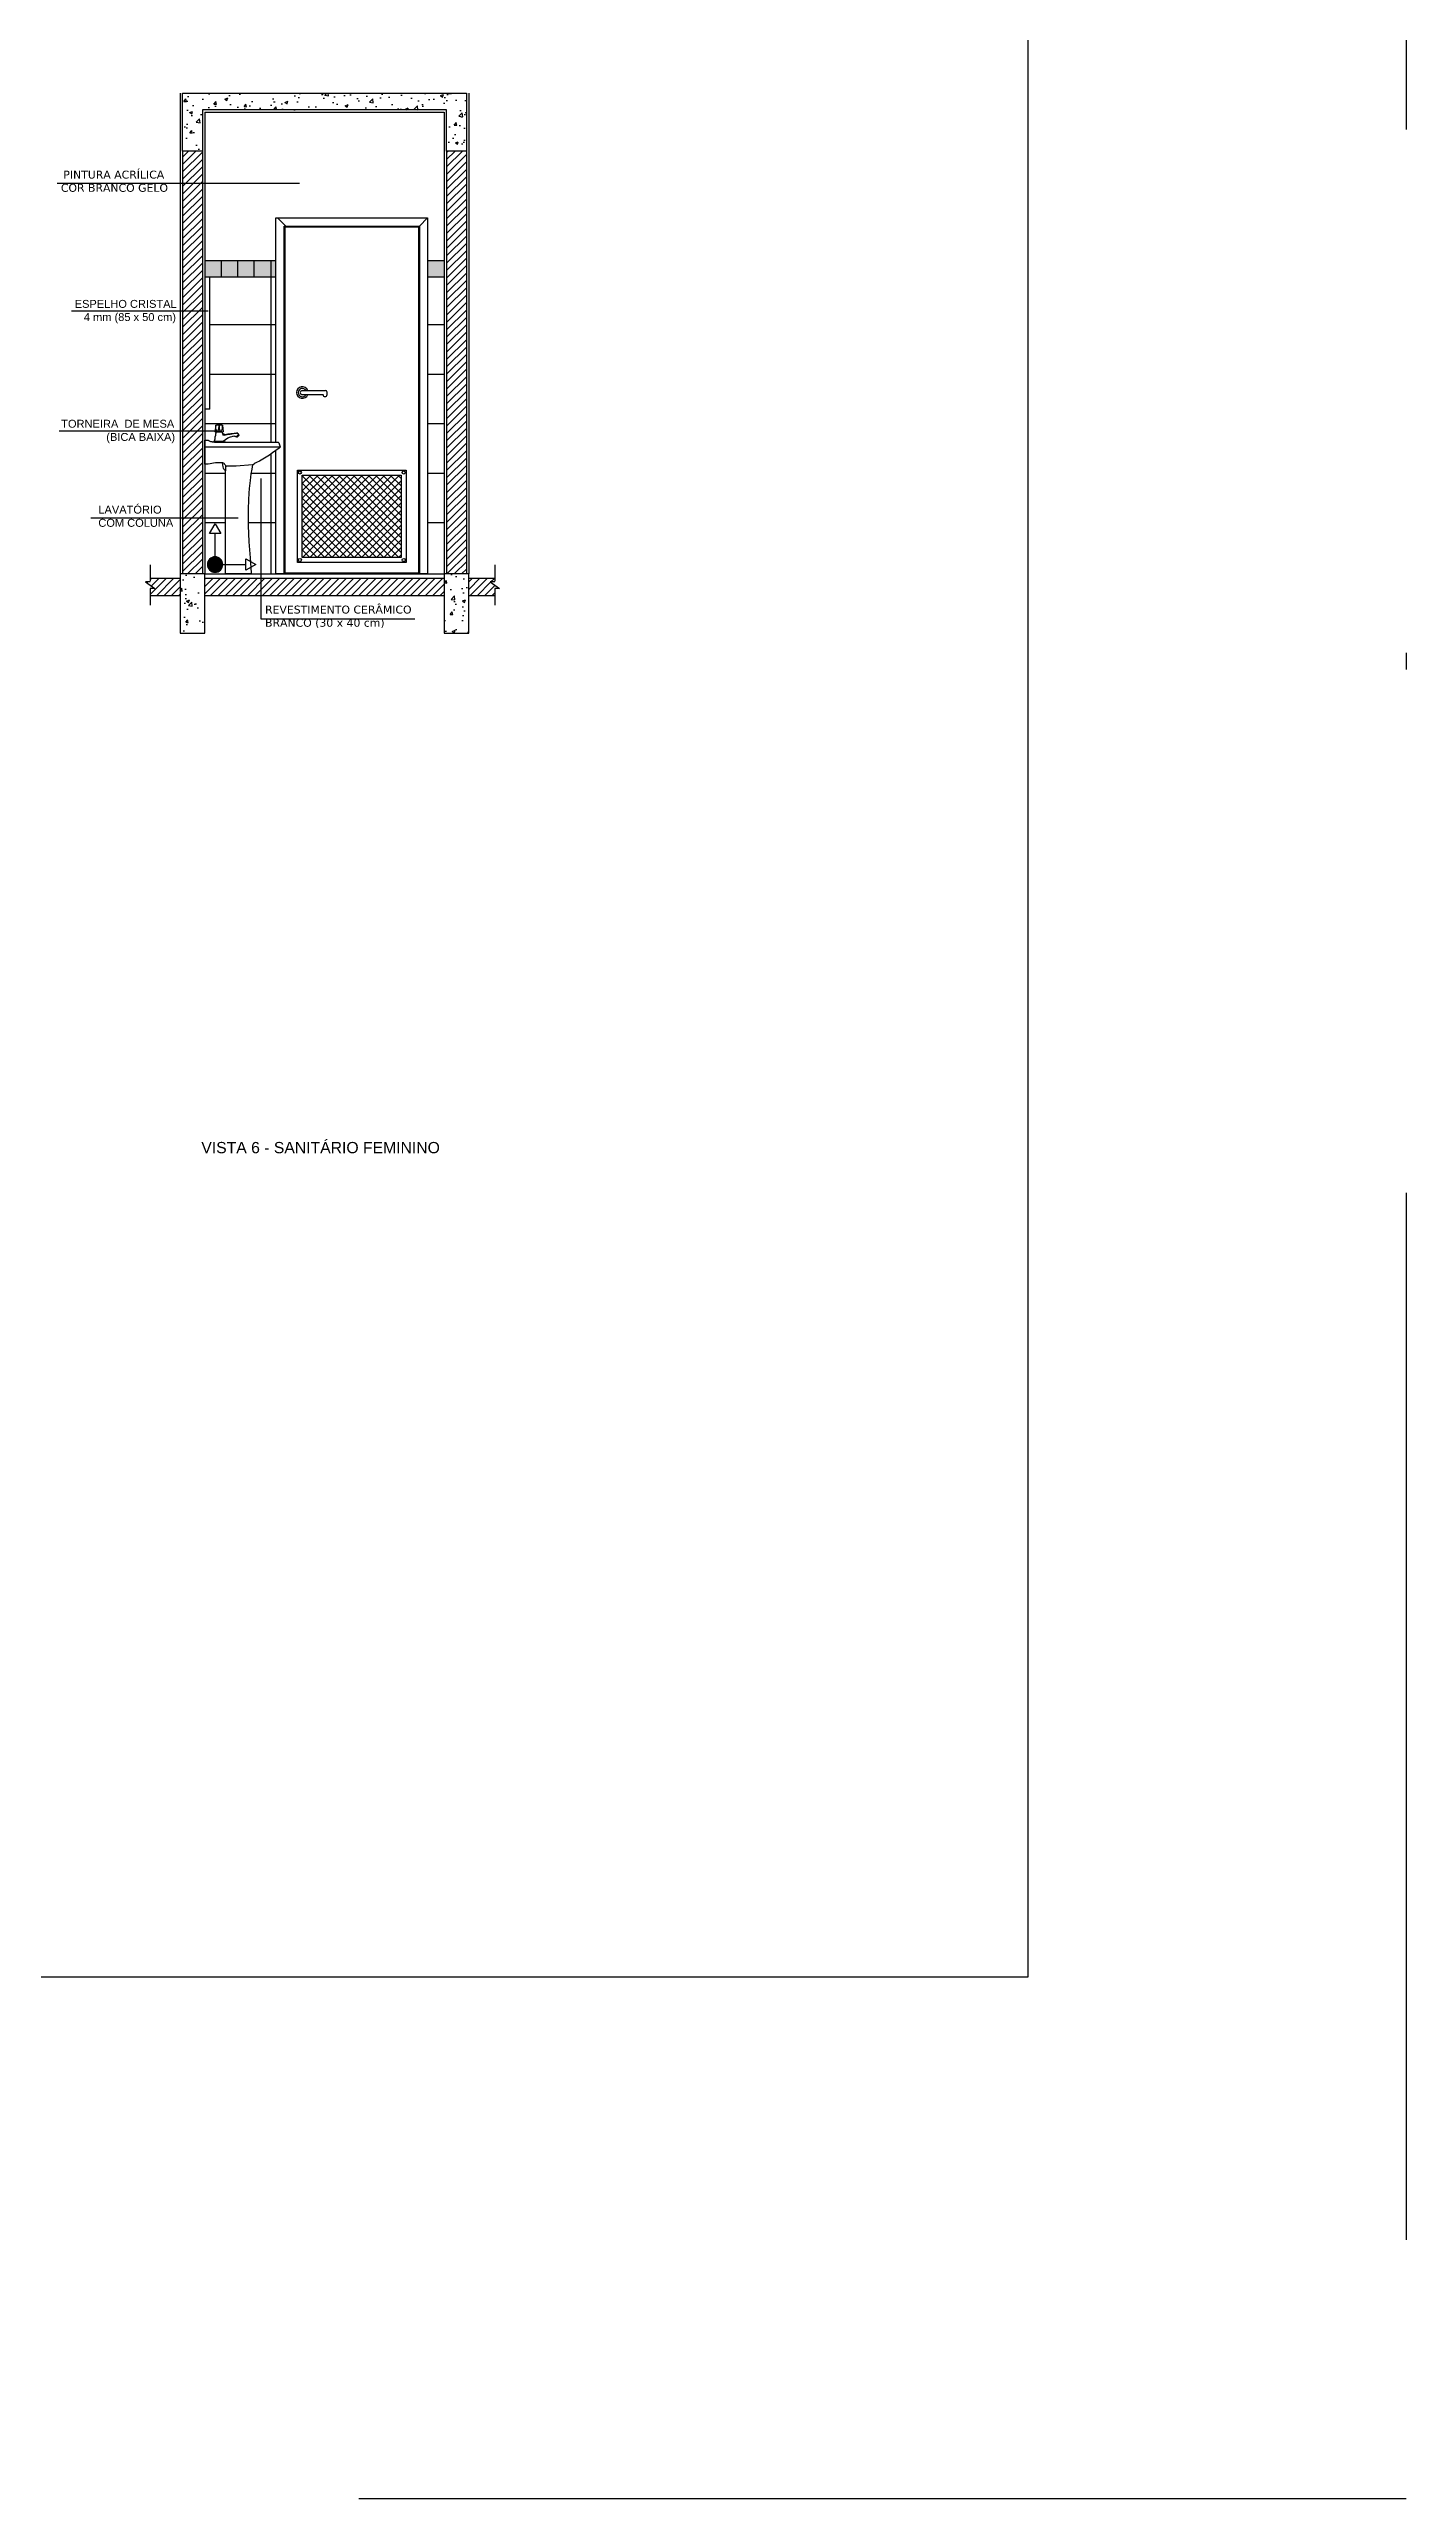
# Model space of a CAD drawing. Extents: x 175 to 308, y 27 to 112.
# Drawn here: x 299.98 to 308.21, y 26.99 to 41.85 of the extents above; entities that cross this region are included whole.
import ezdxf

# ---------------------------------------------------------------- set-up
doc = ezdxf.new("R2010")
doc.units = 0
doc.header["$LTSCALE"] = 0.01
doc.linetypes.add('DASHDOT', pattern=[25.4, 12.7, -6.35, 0, -6.35])
doc.linetypes.add('TRACEJADO_P', pattern=[0.1875, 0.125, -0.0625])
doc.layers.get('0').update_dxf_attribs({"linetype": 'CONTINUOUS'})
for name, color, linetype in [('01', 1, 'CONTINUOUS'), ('0_HATCH', 1, 'CONTINUOUS'), ('252', 252, 'CONTINUOUS'), ('A-01', 1, 'CONTINUOUS'), ('A-ESQ', 1, 'CONTINUOUS'), ('A-SIMBO', 2, 'CONTINUOUS'), ('A-WC', 1, 'CONTINUOUS'), ('AR-ESQ', 2, 'CONTINUOUS'), ('AR-ID-PIS', 1, 'CONTINUOUS'), ('AR-MP-ESQ', 151, 'CONTINUOUS'), ('ARQ-ALV-CORTE', 3, 'CONTINUOUS'), ('ARQ-EQP-VISTA', 1, 'CONTINUOUS'), ('ARQ-HTC', 9, 'CONTINUOUS'), ('ARQ-SMB-1_025', 1, 'CONTINUOUS'), ('ARQ-TXT-1_025', 2, 'CONTINUOUS'), ('ARQ-TXT-1_050', 2, 'CONTINUOUS'), ('L_DECA', 7, 'CONTINUOUS')]:
    doc.layers.add(name, color=color, linetype=linetype)
doc.styles.add('ESC-50-A20', font='arial.ttf', dxfattribs={"height": 0.1})
doc.styles.add('FNDE Texto Cota 0025', font='verdana.ttf', dxfattribs={"height": 0.04})
doc.dimstyles.new('FNDE 1-0025', dxfattribs={"dimscale": 5, "dimtxt": 0.04, "dimasz": 0.0035, "dimexe": 0.15, "dimexo": 0.15, "dimgap": 0.0025, "dimtad": 1, "dimzin": 1, "dimdsep": 46, "dimtxsty": 'FNDE Texto Cota 0025', "dimblk": 'tic', "dimcen": 0.015, "dimdle": 0.15, "dimse1": 1, "dimse2": 1, "dimclrd": 251, "dimclre": 251, "dimclrt": 256, "dimaunit": 1, "dimadec": 3, "dimazin": 0, "dimtfac": 1, "dimtix": 1, "dimtmove": 2, "dimatfit": 3, "dimfxl": 0.15, "dimtvp": 1, "dimtolj": 1, "dimtzin": 0, "dimarcsym": 0})
pattern_1 = [(50, (138.0268, 44.34268), (0.18218467, -0.01593909), [0.01905, -0.20955]), (355, (138.0268, 44.34268), (-0.03524342, 0.19105685), [0.01524, -0.16764058]), (100.45144, (138.04198, 44.34135), (0.14694125, 0.17511775), [0.01619, -0.17809024]), (46.1842, (138.0268, 44.39348), (0.27107904, -0.04204233), [0.028575, -0.314325]), (96.63556, (138.0494, 44.38998), (0.23740413, 0.24742612), [0.024285, -0.2671356]), (351.18415, (138.0268, 44.39348), (0.23740413, 0.24742612), [0.02285997, -0.25145973]), (21, (138.0522, 44.38078), (0.15161439, -0.1022652), [0.01905, -0.20955]), (326, (138.0522, 44.38078), (0.06180203, 0.18418797), [0.01524, -0.16764]), (71.45144, (138.06483, 44.37226), (0.21341642, 0.08192277), [0.01619, -0.17808994]), (37.5, (138.0268, 44.34268), (0.003088603, 0.08455504), [0, -0.165608, 0, -0.17018, 0, -0.168275]), (7.5, (138.0268, 44.34268), (0.066819663, 0.100180575), [0, -0.097028, 0, -0.161798, 0, -0.064135]), (327.5, (137.970155, 44.34268), (0.135590595, -0.005728744), [0, -0.0635, 0, -0.19812, 0, -0.26289]), (317.5, (137.94476, 44.34268), (0.14812918, 0.02542649), [0, -0.08255, 0, -0.131572, 0, -0.18669])]
pattern_2 = [(45, (138.026797, 44.34268), (-0.02245064, 0.02245064), [])]

# ---------------------------------------------------------------- blocks, each defined once
blk = doc.blocks.new('ind-pis')
at = {"layer": 'AR-ID-PIS'}
h = blk.add_hatch(color=252, dxfattribs=at)
h.dxf.hatch_style = 1
edge = h.paths.add_edge_path()
edge.add_arc((0, 0), 0.05, 0, 360)
for q in [(-0.2, 0), (0, -0.2)]:
    blk.add_line((0, 0), q, dxfattribs=at)
for points in [[(-0.2, 0.037), (-0.264, 0), (-0.2, -0.037)], [(-0.037, -0.2), (0, -0.264), (0.037, -0.2)]]:
    blk.add_lwpolyline(points, close=True, dxfattribs=at)
blk.add_circle((0, 0), 0.05, dxfattribs=at)
blk = doc.blocks.new('RAV03')
at = {"layer": 'L_DECA', "color": 1}
for points in [[(29.7, 66.6), (29.6, 66.4), (29.6, 66.4), (29.5, 66.3), (29.5, 66.3), (29.4, 66.3), (29.3, 66.3), (28.8, 66.2), (28.4, 63.6), (27.9, 60.7), (27.4, 56.7), (26.9, 51.9), (26.7, 48.9), (26.4, 45), (26.2, 39.2), (26.2, 35.2), (26.3, 29.3), (26.7, 19.5), (27.4, 9.8), (28.1, 0.6), (28.1, 0.6), (28.1, 0.4), (28, 0.2), (27.9, 0.1), (27.7, 0), (12.5, 0), (12.5, 62.5), (12.5, 62.5), (12.1, 63), (11.6, 63.6), (11.4, 64.2), (11.1, 64.9), (10.7, 67.3), (10.7, 67.3), (9.6, 67.4), (8.5, 67.4), (7.5, 67.4), (6.4, 67.3), (5.3, 67.2), (4.2, 67), (3.2, 66.8), (2.1, 66.6), (1.1, 66.6), (0, 66.6), (0, 81.1), (2, 81.1), (2, 81.1), (2.1, 81.1), (2.2, 81.1), (2.2, 81), (2.3, 81), (2.3, 81), (2.7, 80.8), (3.1, 80.6), (3.5, 80.4), (4, 80.3), (4.4, 80.2), (4.9, 80.1), (5.4, 80.1), (5.9, 80), (44.1, 80), (44.1, 80), (44.3, 80), (44.5, 79.9), (44.7, 79.8), (44.8, 79.6), (45.6, 77.1), (45.6, 77.1), (45.6, 77), (45.6, 76.9), (45.6, 76.8), (45.6, 76.8), (45, 76.3), (41.1, 73.4), (39.2, 72), (38.2, 71.4), (33.2, 68.5), (31.3, 67.5), (30.1, 66.9), (30.1, 66.9), (30, 66.9), (29.8, 66.8), (29.8, 66.7), (29.7, 66.6)], [(0, 77), (45.6, 77)], [(12.1, 66.4), (12, 66.5), (11.9, 66.7), (11.7, 66.9), (11.7, 66.9), (11.4, 67.1), (11.2, 67.2), (10.9, 67.3), (10.7, 67.3)], [(12.1, 66.4), (12.3, 66.1), (12.3, 66.1), (12.5, 65.7), (12.6, 65.5), (12.8, 65.4), (13.2, 65.3)], [(28.8, 66.2), (19, 65.3), (13, 65.3), (13, 65.3), (12.8, 65.3), (12.6, 65.1), (12.5, 65), (12.5, 64.6), (12.5, 62.5)]]:
    blk.add_lwpolyline(points, dxfattribs=at)
blk = doc.blocks.new('tic')
at = {"color": 251}
for p, q in [((-1, 0), (1, 0)), ((0, -1), (0, 1))]:
    blk.add_line(p, q, dxfattribs=at)
blk.add_line((-0.6, -0.6), (0.6, 0.6))
blk = doc.blocks.new('Torneira-pia')
for p, q in [((-0.117, 0.044), (-0.12, 0.041)), ((-0.11, 0.029), (-0.12, 0.038)), ((-0.11, 0.055), (-0.117, 0.048)), ((-0.104, 0.031), (-0.117, 0.045)), ((-0.11, 0.055), (-0.106, 0.052)), ((-0.105, 0.032), (-0.108, 0.029)), ((0.035, 0), (-0.035, 0)), ((0.03, 0.005), (-0.03, 0.005)), ((-0.02, 0.102), (-0.025, 0.061)), ((0.024, 0.06), (-0.024, 0.06)), ((0.002, 0.102), (-0.003, 0.102)), ((0.02, 0.102), (0.025, 0.061))]:
    blk.add_line(p, q)
for centre, radius, start, end in [((-0.118, 0.04), 0.002, 135, 225), ((-0.116, 0.046), 0.002, 135, 225), ((-0.153, -0.555), 0.612, 78.859, 85.9517), ((-0.109, 0.031), 0.002, 225, 315), ((-0.17, -0.556), 0.612, 76.885, 83.9777), ((-0.102, 0.033), 0.002, 225, 310.4055), ((-0.089, 0.018), 0.018, 75.634, 130.4055), ((-0.113, -0.096), 0.134, 48.9913, 77.8786), ((-0.035, 0.06), 0.015, 270, 360), ((-0.03, 0), 0.005, 90, 180), ((-0.031, 0.055), 0.015, 268.026, 316.2501), ((-0.024, 0.061), 0.001, 173.211, 270), ((0, 0.037), 0.0682, 72.9385, 107.0615), ((-0.011, 0.041), 0.0616, 81.8403, 98.1597), ((0.072, 0.098), 0.092, 177.6034, 200.1558), ((-0.011, 0.07), 0.00469, 223.7277, 316.2723), ((-0.081, 0.095), 0.0791, 338.6089, 4.8699), ((0.011, 0.041), 0.0616, 81.8403, 98.1597), ((0.081, 0.095), 0.0791, 175.1301, 201.3911), ((0.011, 0.07), 0.00469, 223.7277, 316.2723), ((-0.072, 0.098), 0.092, 339.8442, 2.3966), ((0.173, 0.06), 0.153, 180, 190.3889), ((-0.128, 0.005), 0.153, 0, 10.3889), ((0.024, 0.061), 0.001, 270, 6.789), ((0.03, 0), 0.005, 0, 90)]:
    blk.add_arc(centre, radius, start, end)

msp = doc.modelspace()

# ---------------------------------------------------------------- hatches: boundary and pattern name
at = {"layer": '01'}
h = msp.add_hatch(dxfattribs=at)
h.set_pattern_fill('ANSI31', color=251, scale=0.01)
h.set_pattern_definition(pattern_2)
h.paths.add_polyline_path([(300.908, 41.23), (300.788, 41.23), (300.788, 38.665), (300.908, 38.665)])
h.paths.add_polyline_path([(302.509, 41.23), (302.389, 41.23), (302.389, 38.665), (302.509, 38.665)])
h = msp.add_hatch(dxfattribs=at)
h.set_pattern_fill('ANSI31', color=251, scale=0.01)
h.set_pattern_definition([(45, (211.163785, 50.3653), (-0.02245064, 0.02245064), [])])
h.paths.add_polyline_path([(300.773, 38.64), (300.591, 38.64), (300.591, 38.617), (300.564, 38.617), (300.619, 38.576), (300.591, 38.576), (300.591, 38.535), (300.773, 38.535)])
h = msp.add_hatch(dxfattribs=at)
h.set_pattern_fill('ANSI31', color=251, scale=0.01)
h.set_pattern_definition(pattern_2)
h.paths.add_polyline_path([(302.374, 38.64), (300.923, 38.64), (300.923, 38.535), (302.374, 38.535)])
h = msp.add_hatch(dxfattribs=at)
h.set_pattern_fill('ANSI31', color=251, scale=0.01)
h.set_pattern_definition([(45, (208.035342, 50.3653), (-0.02245064, 0.02245064), [])])
h.paths.add_polyline_path([(302.653, 38.617), (302.681, 38.617), (302.681, 38.64), (302.525, 38.64), (302.525, 38.535), (302.681, 38.535), (302.681, 38.576), (302.709, 38.576)])
at = {"layer": '0_HATCH'}
h = msp.add_hatch(color=10, dxfattribs=at)
h.paths.add_polyline_path([(302.374, 40.565), (302.274, 40.565), (302.274, 40.465), (302.374, 40.465)])
h.paths.add_polyline_path([(301.354, 40.565), (300.923, 40.565), (300.923, 40.465), (301.354, 40.465)])
at = {"layer": 'A-01'}
h = msp.add_hatch(dxfattribs=at)
h.set_pattern_fill('ANSI37', color=1, scale=0.01, style=0, double=1)
h.set_pattern_definition([(45, (301.514492, 38.765345), (-0.0224506, 0.0224506), []), (135, (301.514492, 38.765345), (-0.0224506, -0.0224506), [])])
h.paths.add_polyline_path([(301.514, 39.265), (302.114, 39.265), (302.114, 38.765), (301.514, 38.765)])
at = {"layer": 'ARQ-HTC'}
h = msp.add_hatch(dxfattribs=at)
h.set_pattern_fill('AR-CONC', color=251, scale=0.001, style=0)
h.set_pattern_definition([(50, (143.72785, 39.8588), (0.18218467, -0.01593909), [0.01905, -0.20955]), (355, (143.72785, 39.8588), (-0.03524342, 0.19105685), [0.01524, -0.16764058]), (100.45144, (143.74303, 39.85748), (0.14694125, 0.17511775), [0.01619, -0.17809024]), (46.1842, (143.72785, 39.9096), (0.27107904, -0.04204233), [0.028575, -0.314325]), (96.63556, (143.75044, 39.9061), (0.23740413, 0.24742612), [0.024285, -0.2671356]), (351.18415, (143.72785, 39.9096), (0.23740413, 0.2474261), [0.02285997, -0.25145973]), (21, (143.75325, 39.8969), (0.15161439, -0.1022652), [0.01905, -0.20955]), (326, (143.75325, 39.8969), (0.06180203, 0.18418797), [0.01524, -0.16764]), (71.45144, (143.76588, 39.88838), (0.21341642, 0.08192277), [0.01619, -0.17808994]), (37.5, (143.727846, 39.858805), (0.003088603, 0.08455504), [0, -0.165608, 0, -0.17018, 0, -0.168275]), (7.5, (143.72785, 39.858805), (0.06681966, 0.100180575), [0, -0.097028, 0, -0.161798, 0, -0.064135]), (327.5, (143.671204, 39.858805), (0.135590595, -0.005728744), [0, -0.0635, 0, -0.19812, 0, -0.26289]), (317.5, (143.6458, 39.8588), (0.14812918, 0.02542649), [0, -0.08255, 0, -0.131572, 0, -0.18669])])
h.paths.add_polyline_path([(302.509, 41.58), (300.788, 41.58), (300.788, 41.23), (300.908, 41.23), (300.908, 41.48), (302.389, 41.48), (302.389, 41.23), (302.509, 41.23)])
h = msp.add_hatch(dxfattribs=at)
h.set_pattern_fill('AR-CONC', color=251, scale=0.001, style=0)
h.set_pattern_definition(pattern_1)
h.paths.add_polyline_path([(300.923, 38.665), (300.773, 38.665), (300.773, 38.305), (300.923, 38.305)])
h = msp.add_hatch(dxfattribs=at)
h.set_pattern_fill('AR-CONC', color=251, scale=0.001, style=0)
h.set_pattern_definition(pattern_1)
h.paths.add_polyline_path([(302.524, 38.665), (302.374, 38.665), (302.374, 38.305), (302.524, 38.305)])

# ---------------------------------------------------------------- linework, layer by layer
at = {"color": 1}
for p, q in [((301.364, 40.825), (301.414, 40.775)), ((302.224, 40.775), (302.274, 40.825))]:
    msp.add_line(p, q, dxfattribs=at)
at = {"color": 3}
for p, q in [((301.514, 39.778), (301.654, 39.778)), ((301.514, 39.753), (301.639, 39.753)), ((301.664, 39.753), (301.664, 39.768))]:
    msp.add_line(p, q, dxfattribs=at)
at = {"linetype": 'DASHDOT', "ltscale": 50}
msp.add_lwpolyline([(175.238, 111.711), (308.207, 111.711), (308.207, 26.99), (175.238, 26.99)], close=True, dxfattribs=at)
msp.add_lwpolyline([(286.877, 53.412), (305.914, 53.412), (305.914, 30.155), (286.877, 30.155)], close=True)
at = {"color": 3}
for centre, radius, start, end in [((301.514, 39.765), 0.035, 20.9248, 339.0752), ((301.514, 39.765), 0.025, 30, 330), ((301.514, 39.765), 0.0125, 90, 270), ((301.652, 39.753), 0.0125, 180, 0), ((301.654, 39.768), 0.01, 0, 90)]:
    msp.add_arc(centre, radius, start, end, dxfattribs=at)
at = {"layer": '01'}
for p, q in [((300.773, 41.58), (300.773, 38.665)), ((300.923, 41.465), (300.923, 38.665)), ((300.923, 41.465), (302.374, 41.465)), ((302.374, 41.465), (302.374, 38.665)), ((302.524, 41.58), (302.524, 38.665))]:
    msp.add_line(p, q, dxfattribs=at)
at = {"layer": '252'}
for p, q in [((301.354, 40.565), (300.923, 40.565)), ((301.323, 40.565), (301.323, 39.465)), ((302.374, 40.565), (302.274, 40.565)), ((301.354, 40.465), (300.923, 40.465)), ((301.023, 40.465), (301.023, 40.565)), ((301.123, 40.465), (301.123, 40.565)), ((301.223, 40.465), (301.223, 40.565)), ((302.374, 40.465), (302.274, 40.465)), ((301.354, 40.175, 0.037), (300.953, 40.175, 0.04)), ((302.374, 40.175), (302.274, 40.175, 0.013)), ((301.354, 39.875, 0.037), (300.953, 39.875, 0.04)), ((302.374, 39.875), (302.274, 39.875, 0.013)), ((301.354, 39.575, 0.037), (300.923, 39.575, 0.04)), ((302.374, 39.575), (302.274, 39.575, 0.013)), ((301.323, 39.392), (301.323, 38.665)), ((301.048, 39.275, 0.039), (300.923, 39.275, 0.04)), ((301.354, 39.275, 0.037), (301.202, 39.275, 0.038)), ((302.374, 39.275), (302.274, 39.275, 0.013)), ((301.048, 38.975, 0.039), (300.923, 38.975, 0.04)), ((301.354, 38.975, 0.036), (301.186, 38.975, 0.037)), ((302.374, 38.975, -0.026), (302.274, 38.975, -0.004))]:
    msp.add_line(p, q, dxfattribs=at)
at = {"layer": 'A-ESQ', "color": 3}
msp.add_lwpolyline([(301.354, 39.465), (301.354, 40.825), (302.274, 40.825), (302.274, 38.665), (301.354, 38.665), (301.354, 39.414)], dxfattribs=at)
msp.add_lwpolyline([(301.404, 38.665), (301.404, 40.775), (302.224, 40.775), (302.224, 38.665)], close=True, dxfattribs=at)
at = {"layer": 'A-ESQ', "color": 2}
for points in [[(302.219, 38.67), (301.409, 38.67), (301.409, 40.77), (302.219, 40.77)], [(301.484, 39.295), (302.144, 39.295), (302.144, 38.735), (301.484, 38.735)]]:
    msp.add_lwpolyline(points, close=True, dxfattribs=at)
msp.add_lwpolyline([(301.514, 39.265), (302.114, 39.265), (302.114, 38.765), (301.514, 38.765), (301.514, 39.265)], dxfattribs=at)
at = {"layer": 'A-SIMBO', "color": 2, "linetype": 'TRACEJADO_P', "elevation": -0.123}
for points in [[(300.591, 38.721), (300.591, 38.617), (300.564, 38.617), (300.619, 38.576), (300.591, 38.576), (300.591, 38.423)], [(302.681, 38.721), (302.681, 38.617), (302.653, 38.617), (302.709, 38.576), (302.681, 38.576), (302.681, 38.423)]]:
    msp.add_lwpolyline(points, dxfattribs=at)
at = {"layer": 'A-WC', "color": 2}
for p, q in [((300.953, 40.465), (300.923, 40.465)), ((300.953, 39.665), (300.953, 40.465)), ((300.953, 39.665), (300.923, 39.665))]:
    msp.add_line(p, q, dxfattribs=at)
at = {"layer": 'AR-ESQ', "color": 2}
msp.add_line((300.923, 38.665), (302.374, 38.665), dxfattribs=at)
at = {"layer": 'AR-MP-ESQ'}
for centre in [(301.499, 39.28), (302.129, 39.28), (301.499, 38.75), (302.129, 38.75)]:
    msp.add_circle(centre, 0.00955, dxfattribs=at)
at = {"layer": 'ARQ-ALV-CORTE'}
for p, q in [((300.788, 41.23, -0.04), (300.788, 41.58, -0.04)), ((300.908, 41.48, -0.04), (300.908, 41.23, -0.04)), ((302.389, 41.48), (300.908, 41.48, -0.04)), ((300.958, 41.48), (300.958, 41.48)), ((302.389, 41.23), (302.389, 41.48)), ((302.509, 41.58), (302.509, 41.23)), ((300.788, 41.23), (300.788, 38.665)), ((300.908, 41.23, -0.04), (300.788, 41.23, -0.04)), ((300.908, 41.23), (300.908, 38.665)), ((302.389, 41.23), (302.389, 38.665)), ((302.509, 41.23, -0.003), (302.389, 41.23, -0.003)), ((302.509, 41.23), (302.509, 38.665)), ((300.591, 38.64), (300.773, 38.64)), ((300.923, 38.64), (302.374, 38.64)), ((302.525, 38.64), (302.681, 38.64)), ((300.591, 38.535), (300.773, 38.535)), ((300.923, 38.535), (302.374, 38.535)), ((302.525, 38.535), (302.681, 38.535))]:
    msp.add_line(p, q, dxfattribs=at)
at = {"layer": 'ARQ-ALV-CORTE', "elevation": -0.04}
msp.add_lwpolyline([(300.788, 41.58), (302.509, 41.58)], dxfattribs=at)
at = {"layer": 'ARQ-ALV-CORTE'}
for points in [[(300.923, 38.665), (300.773, 38.665), (300.773, 38.305), (300.923, 38.305)], [(302.524, 38.665), (302.374, 38.665), (302.374, 38.305), (302.524, 38.305)]]:
    msp.add_lwpolyline(points, close=True, dxfattribs=at)

# ---------------------------------------------------------------- block references
at = {"layer": 'A-01', "color": 3, "xscale": 0.01, "yscale": 0.01, "zscale": 0.01}
msp.add_blockref('RAV03', (300.923, 38.665), dxfattribs=at)
at = {"layer": 'AR-ID-PIS', "xscale": -0.937324063921778, "yscale": 0.937324063921778, "zscale": 0.937324063921778, "rotation": 90}
msp.add_blockref('ind-pis', (300.985, 38.722, 0.04), dxfattribs=at)
at = {"layer": 'ARQ-EQP-VISTA', "xscale": -1}
msp.add_blockref('Torneira-pia', (301.009, 39.466), dxfattribs=at)

# ---------------------------------------------------------------- texts
at = {"layer": 'ARQ-TXT-1_025', "char_height": 0.048, "attachment_point": 1, "style": 'ESC-50-A20'}
for s, width, insert in [('\\pi0.14466;{\\fVerdana|b0|i0|c0|p34;PINTURA ACRÍLICA \\P\\pi0.1299;COR BRANCO GELO}', 0.98025, (299.92, 41.111)), ('{\\fVerdana|b0|i0|c0|p34;REVESTIMENTO CERÂMICO\\PBRANCO (30 x 40 cm) }', 0.94986, (301.288, 38.473))]:
    msp.add_mtext_dynamic_manual_height_columns(s, width=width, gutter_width=0.5, heights=[0], dxfattribs=dict(at, insert=insert))
for s, insert, width in [('\\pi0.083629;ESPELHO CRISTAL\\P\\pi0.1389;4 mm (85 x 50 cm)', (300.05, 40.327), 0.69453), ('\\pi0.1059;TORNEIRA  DE MESA \\P\\pi0.37913;(BICA BAIXA)', (299.946, 39.6), 0.78998), ('LAVATÓRIO COM COLUNA', (300.277, 39.079), 0.53993)]:
    msp.add_mtext(s, dxfattribs=dict(at, insert=insert, width=width))
at = {"layer": 'ARQ-TXT-1_050', "insert": (299.954, 35.22), "char_height": 0.06827, "width": 2.38952, "attachment_point": 1, "style": 'ESC-50-A20'}
msp.add_mtext('\\pi0.94761;VISTA 6 - SANITÁRIO FEMININO', dxfattribs=at)

# ---------------------------------------------------------------- leaders
at = {"layer": '01', "color": 3, "ltscale": 10}
for points in [[(301.497, 41.034), (300.027, 41.034)], [(300.944, 40.258), (300.115, 40.258)], [(301.025, 39.531), (300.04, 39.531)], [(301.124, 39.004), (300.232, 39.004)]]:
    msp.add_leader(points, dimstyle='FNDE 1-0025', override={"dimtad": 0, "dimlfac": 100, "dimclrd": 252, "dimclre": 252}, dxfattribs=at)
at = {"layer": 'ARQ-SMB-1_025', "ltscale": 10}
msp.add_leader([(301.262, 39.244), (301.262, 38.392), (302.197, 38.392)], dimstyle='FNDE 1-0025', override={"dimlfac": 100, "dimclrd": 252, "dimclre": 252}, dxfattribs=at)

doc.saveas('drawing.dxf')
